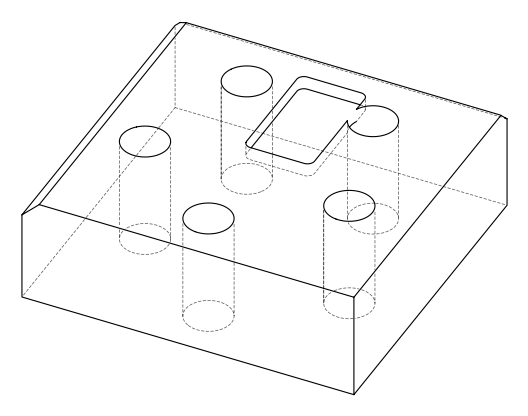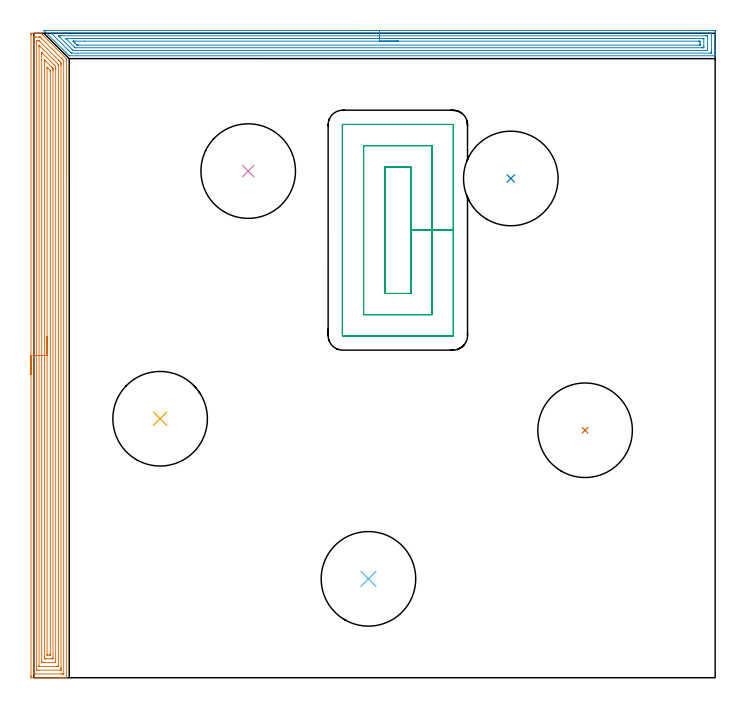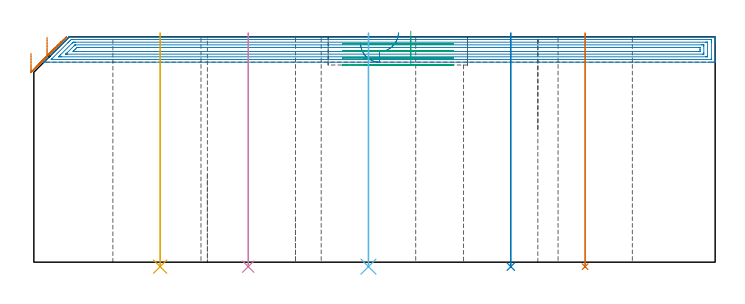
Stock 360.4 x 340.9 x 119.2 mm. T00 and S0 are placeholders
(PLAN: 8 operations, 2 tool changes, 42.5 min)
(1 AREA_MILL | FG_CHAMFER_SURFACE | UGT0205_001 | 19.14 min | 59610 mm3)
(2 AREA_MILL_1 | FG_CHAMFER_SURFACE_1 | UGT0205_001 | 14.22 min | 31075 mm3)
(3 MILL_RECTANGULAR_POCKET | POCKET_RECTANGULAR_STRAIGHT | UGT0201_133 | Follow Part, ap 3.75, ae 75% | 6.64 min | 138639 mm3)
(4 INDEXABLE_INSERT_DRILL_THROUGH_HOLE_FROM_SOLID | STEP1HOLE | NXT0302_038 | 0.5 min | 233976 mm3)
(5 INDEXABLE_INSERT_DRILL_THROUGH_HOLE_FROM_SOLID_1 | STEP1HOLE_1 | NXT0302_038 | 0.5 min | 233954 mm3)
(6 INDEXABLE_INSERT_DRILL_THROUGH_HOLE_FROM_SOLID_2 | STEP1HOLE_2 | NXT0302_038 | 0.5 min | 233996 mm3)
(7 INDEXABLE_INSERT_DRILL_THROUGH_HOLE_FROM_SOLID_3 | STEP1HOLE_3 | NXT0302_038 | 0.5 min | 233988 mm3)
(8 INDEXABLE_INSERT_DRILL_THROUGH_HOLE_FROM_SOLID_4 | STEP1HOLE_4 | NXT0302_038 | 0.5 min | 233539 mm3)
(TOOL UGT0205_001 | Chamfer Mill 20 x 3 x 45 deg. | D20 FL50 Z2)
(TOOL UGT0201_133 | Carbide End Mill 15.0 | D15 FL30 Z4)
(TOOL NXT0302_038 | Index. Insert Drill 50mm [880-D5000L50-04] | D50 PA176 FL200 Z2)
(OP 1 AREA_MILL)
G17 G21 G94 G90
T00 M6
G54
G17 G0 G90 X-1.5 Y160.45 S1061 M3
G43 Z129.2 H0
Z110.5
G94 G1 Y160.488 Z109.628 F250.
Y160.602 Z108.764
Y160.791 Z107.912
Y161.053 Z107.08
Y161.387 Z106.274
Y161.79 Z105.5
Y162.258 Z104.764
Y162.79 Z104.072
Y163.379 Z103.429
Y164.022 Z102.84
Y164.714 Z102.308
Y165.45 Z101.84
Y166.224 Z101.437
Y167.03 Z101.103
Y167.862 Z100.841
Y168.714 Z100.652
Y169.578 Z100.538
Y170.45 Z100.5
Y339.887
X-1.499 Y340.275 Z100.501
X-1.494 Y340.775 Z100.503
X-1.491 Y340.891 Z100.505
X-1. Y340.9 Z100.996
X0.77 Z102.765
X1.304 Z103.3
X1.655 Z103.651
X2.189 Z104.185
X2.54 Z104.535
X3.34 Z105.339
X3.425 Z105.423
X3.79 Y340.899 Z105.788
X3.829 Y340.871 Z105.829
X3.98 Y340.72 Z105.979
X4.31 Y340.392 Z106.306
X17.147 Y327.553 Z119.146
X17.198 Y327.505 Z119.186
X17.2 Y326.868 Z119.2
Y0.178
X17.197 Y0.01 Z119.188
X17.178 Y0.008 Z119.169
X16.802 Y0. Z118.802
X16.518 Z118.518
X15.815 Z117.81
X14.578 Z116.575
X14.045 Z116.039
X13.426 Z115.422
X-1. Y0.001 Z100.998
X-1.217 Y0.003 Z100.78
X-1.492 Y0.009 Z100.506
X-1.495 Y0.124 Z100.503
X-1.499 Y0.625 Z100.501
X-1.5 Y1.13 Z100.5
Y170.45
X-0.086 Z101.914
X-0.085 Y338.704 Z101.915
X-0.084 Y338.812 Z101.916
X-0.081 Y338.865 Z101.919
X-0.08 Y338.884 Z101.92
X-0.045 Y338.89 Z101.955
X0.364 Y338.898 Z102.364
X0.77 Y338.899 Z102.77
X1.247 Y338.9 Z103.247
X2.54 Z104.54
X3.017 Z105.017
X3.221 Y338.897 Z105.221
X3.323 Y338.893 Z105.323
X3.346 Y338.89 Z105.346
X3.375 Y338.867 Z105.375
X3.425 Y338.822 Z105.425
X3.762 Y338.488 Z105.762
X14.488 Y327.762 Z116.488
X14.93 Y327.318 Z116.93
X15.371 Y326.868 Z117.371
X15.779 Y326.431 Z117.779
X15.785 Y326.004 Z117.785
Y325.974
Y2.196
X15.784 Y2.088 Z117.784
X15.781 Y2.035 Z117.781
X15.78 Y2.016 Z117.78
X15.745 Y2.01 Z117.745
X15.336 Y2.002 Z117.336
X14.93 Y2.001 Z116.93
X14.453 Y2. Z116.453
X0.77 Z102.77
X0.292 Y2.001 Z102.292
X0.042 Y2.006 Z102.042
X-0.074 Y2.01 Z101.926
X-0.085 Y2.382 Z101.915
Y2.412
X-0.086 Y170.45 Z101.914
X1.328 Z103.328
X1.329 Y335.806 Z103.329
Y336.136
X1.333 Y336.7 Z103.333
X1.335 Y336.863 Z103.335
X1.344 Y336.89 Z103.344
X1.392 Y336.895 Z103.392
X1.459 Y336.899 Z103.459
X1.655 Y336.9 Z103.655
X2.343 Z104.343
X2.54 Y336.898 Z104.54
X2.738 Y336.894 Z104.738
X2.869 Y336.89 Z104.869
X2.922 Y336.867 Z104.922
X2.957 Y336.835 Z104.957
X3.099 Y336.7 Z105.099
X13.16 Y326.641 Z115.16
X13.824 Y325.974 Z115.824
X14.045 Y325.746 Z116.045
X14.364 Y325.406 Z116.364
X14.368 Y325.081 Z116.368
X14.37 Y324.752 Z116.37
X14.371 Y324.187 Z116.371
Y323.857
Y5.094
Y4.764
X14.367 Y4.2 Z116.367
X14.364 Y4.037 Z116.364
X14.356 Y4.01 Z116.356
X14.308 Y4.005 Z116.308
X14.241 Y4.001 Z116.241
X2.738 Y4. Z104.738
X1.853 Z103.853
X1.655 Y4.003 Z103.655
X1.458 Y4.007 Z103.458
X1.335 Y4.012 Z103.335
X1.333 Y4.09 Z103.333
X1.331 Y4.2 Z103.331
X1.329 Y4.53 Z103.329
X1.328 Y170.45 Z103.328
X2.743 Z104.743
Y333.814
X2.744 Y334.019 Z104.744
X2.75 Y334.548 Z104.75
X2.754 Y334.586 Z104.754
X2.829 Y334.515 Z104.829
X2.995 Y334.353 Z104.995
X3.333 Y334.019 Z105.333
X12.654 Y324.697 Z114.654
X12.95 Y324.398 Z114.95
X12.953 Y324.187 Z114.953
X12.957 Y323.498 Z114.957
Y6.192
X12.956 Y6.093 Z114.956
X12.953 Y6.034 Z114.953
X12.95 Y6.01 Z114.95
X12.929 Y6.008 Z114.929
X12.711 Y6.003 Z114.711
X12.275 Y6. Z114.275
X3.425 Z105.425
X2.986 Y6.003 Z104.986
X2.773 Y6.008 Z104.773
X2.752 Y6.01 Z104.752
X2.748 Y6.024 Z104.748
X2.745 Y6.063 Z104.745
X2.743 Y6.12 Z104.743
Y170.45
X4.157 Z106.157
Y329.704
X4.161 Y330.443 Z106.161
X4.164 Y330.592 Z106.164
X4.171 Y330.719 Z106.171
X4.31 Y330.587 Z106.31
X4.457 Y330.443 Z106.457
X10.715 Y324.187 Z112.715
X11.39 Y323.505 Z113.39
X11.494 Y323.395 Z113.494
X11.536 Y323.34 Z113.536
X11.538 Y323.293 Z113.538
X11.541 Y323.14 Z113.541
X11.543 Y322.399 Z113.543
Y322.244
Y8.515
X11.541 Y8.359 Z113.541
X11.536 Y8.051 Z113.536
X11.529 Y8.009 Z113.529
X11.513 Y8.006 Z113.513
X11.472 Y8.003 Z113.472
X11.39 Y8.001 Z113.39
X11.167 Y8. Z113.167
X4.972 Z106.972
X4.31 Y8.004 Z106.31
X4.216 Y8.006 Z106.216
X4.164 Y8.01 Z106.164
X4.161 Y8.205 Z106.161
X4.158 Y8.514 Z106.158
X4.157 Y8.669 Z106.157
Y8.824
Y170.45
X5.571 Z107.571
Y325.974
X5.572 Y326.487 Z107.572
X5.575 Y326.868 Z107.575
X5.576 Y326.869 Z107.576
X5.582 Y326.868 Z107.582
X6.08 Y326.372 Z108.08
X6.478 Y325.974 Z108.478
X9.159 Y323.293 Z111.159
X9.62 Y322.831 Z111.62
X10.048 Y322.399 Z112.048
X10.11 Y322.331 Z112.11
X10.122 Y322.269 Z112.122
X10.124 Y322.142 Z112.124
X10.128 Y321.886 Z112.128
X10.129 Y321.505 Z112.129
Y320.991
X10.128 Y10.457 Z112.128
X10.127 Y10.2 Z112.127
X10.124 Y10.071 Z112.124
X10.122 Y10.016 Z112.122
X10.064 Y10.008 Z112.064
X9.62 Y10.003 Z111.62
X9.187 Y10. Z111.187
X8.735 Z110.735
X6.532 Z108.532
X6.08 Y10.001 Z108.08
X5.643 Y10.004 Z107.643
X5.582 Y10.01 Z107.582
X5.578 Y10.07 Z107.578
X5.574 Y10.457 Z107.574
X5.572 Y10.97 Z107.572
X5.571 Y11.35 Z107.571
Y170.45
X6.985 Z108.985
X6.986 Y322.399 Z108.986
X6.992 Y322.818 Z108.992
X7.002 Y322.99 Z109.002
X7.111 Y322.883 Z109.111
X7.603 Y322.399 Z109.603
X7.85 Y322.152 Z109.85
X8.492 Y321.505 Z110.492
X8.708 Y321.282 Z110.708
X8.715 Y320.611 Z110.715
X8.714 Y12.244 Z110.714
X8.708 Y12.028 Z110.708
X8.704 Y12.01 Z110.704
X8.623 Y12.006 Z110.623
X8.495 Y12.002 Z110.495
X8.333 Y12.001 Z110.333
X8.092 Y12. Z110.092
X7.207 Z109.207
X7.077 Y12.001 Z109.077
X7.05 Y12.002 Z109.05
X7.024 Y12.005 Z109.024
X7.001 Y12.009 Z109.001
X6.992 Y12.037 Z108.992
X6.986 Y12.223 Z108.986
Y12.244
X6.985 Y170.45 Z108.985
Y171.322 Z109.023
Y172.186 Z109.137
Y173.038 Z109.326
Y173.87 Z109.588
Y174.676 Z109.922
Y175.45 Z110.325
Y176.186 Z110.794
Y176.878 Z111.325
Y177.521 Z111.914
Y178.11 Z112.557
Y178.642 Z113.25
Y179.11 Z113.985
Y179.513 Z114.759
Y179.847 Z115.565
Y180.109 Z116.397
Y180.298 Z117.249
Y180.412 Z118.114
Y180.45 Z118.985
G0 Z129.2
M5
M2
(OP 2 AREA_MILL_1)
G17 G21 G94 G90
T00 M6
G54
G17 G0 G90 X172.85 Y342.4 S1061 M3
G43 Z129.2 H0
Z115.8
G94 G1 X172.888 Z114.928 F250.
X173.002 Z114.064
X173.191 Z113.212
X173.453 Z112.38
X173.787 Z111.574
X174.19 Z110.8
X174.659 Z110.064
X175.19 Z109.372
X175.779 Z108.729
X176.422 Z108.14
X177.114 Z107.609
X177.85 Z107.14
X178.624 Z106.737
X179.43 Z106.403
X180.262 Z106.141
X181.114 Z105.952
X181.979 Z105.838
X182.85 Z105.8
X359.271
X359.779 Y342.398 Z105.802
X360.281 Y342.394 Z105.804
X360.391 Y342.392 Z105.806
X360.396 Y341.896 Z106.301
X360.4 Y341.281 Z106.917
Y332.159 Z116.035
Y331.62 Z116.577
Y331.274 Z116.922
Y330.734 Z117.462
Y330.389 Z117.806
Y329.698 Z118.502
Y329.393 Z118.806
Y329.024 Z119.167
X360.392 Y329.003 Z119.188
X360.226 Y329. Z119.2
X18.878
X18.705 Y329.004 Z119.189
X18.676 Y329.028 Z119.167
X18.518 Y329.181 Z119.017
X17.091 Y330.609 Z117.591
X5.475 Y342.226 Z105.973
X5.367 Y342.339 Z105.859
X5.319 Y342.392 Z105.806
X5.444 Y342.399 Z105.801
X5.475 Y342.4 Z105.8
X182.85
Y340.986 Z107.214
X357.992 Y340.985 Z107.215
X358.018
X358.39 Y340.968 Z107.232
X358.394 Y340.857 Z107.343
X358.399 Y340.608 Z107.592
X358.4 Y331.755 Z116.445
Y331.274 Z116.926
X358.398 Y330.871 Z117.329
X358.391 Y330.465 Z117.735
X358.389 Y330.42 Z117.78
X358.37 Y330.419 Z117.781
X358.317 Y330.416 Z117.784
X358.209 Y330.415 Z117.785
X357.992 Y330.414 Z117.786
X20.193 Y330.415 Z117.785
X19.764 Y330.421 Z117.779
X19.325 Y330.835 Z117.365
X18.878 Y331.274 Z116.926
X18.431 Y331.718 Z116.482
X17.99 Y332.159 Z116.041
X9.496 Y340.654 Z107.546
X9.287 Y340.866 Z107.334
X9.212 Y340.947 Z107.253
X9.186 Y340.975 Z107.225
X9.207 Y340.979 Z107.221
X9.302 Y340.982 Z107.218
X9.496 Y340.985 Z107.215
X182.85 Y340.986 Z107.214
Y339.572 Z108.628
X355.311 Y339.571 Z108.629
X355.872 Y339.57 Z108.63
X356.204 Y339.567 Z108.633
X356.315 Y339.565 Z108.635
X356.39 Y339.557 Z108.643
X356.394 Y339.434 Z108.766
X356.398 Y339.241 Z108.959
X356.4 Y339.047 Z109.153
X356.399 Y331.966 Z116.234
X356.396 Y331.901 Z116.299
X356.39 Y331.851 Z116.349
X356.384 Y331.835 Z116.365
X356.37 Y331.834 Z116.366
X356.204 Y331.831 Z116.369
X355.645 Y331.829 Z116.371
X355.311
X22.006
X21.445 Y331.83 Z116.37
X21.112 Y331.832 Z116.368
X20.783 Y331.835 Z116.365
X20.447 Y332.159 Z116.041
X20.219 Y332.382 Z115.818
X13.964 Y338.636 Z109.564
X13.361 Y339.241 Z108.959
X13.07 Y339.537 Z108.663
X13.054 Y339.565 Z108.635
X13.07 Y339.566 Z108.634
X13.631 Y339.57 Z108.63
X13.964 Y339.571 Z108.629
X14.523 Y339.572 Z108.628
X182.85
Y338.157 Z110.043
X353.724
X354.285 Y338.155 Z110.045
X354.343 Y338.153 Z110.047
X354.378 Y338.151 Z110.049
X354.39 Y338.118 Z110.082
X354.394 Y337.908 Z110.292
X354.4 Y337.488 Z110.712
Y333.947 Z114.253
X354.397 Y333.496 Z114.704
X354.392 Y333.279 Z114.921
X354.39 Y333.256 Z114.944
X354.374 Y333.25 Z114.95
X354.316 Y333.247 Z114.953
X354.216 Y333.244 Z114.956
X353.524 Y333.243 Z114.957
X353.324
X22.006
X21.907 Y333.244 Z114.956
X21.846 Y333.247 Z114.953
X21.817 Y333.249 Z114.951
X21.79 Y333.271 Z114.929
X21.565 Y333.49 Z114.71
X21.119 Y333.93 Z114.27
X17.538 Y337.511 Z110.689
X17.147 Y337.904 Z110.296
X16.957 Y338.099 Z110.101
X16.914 Y338.147 Z110.053
X16.913 Y338.151 Z110.049
X16.924 Y338.153 Z110.047
X16.984 Y338.155 Z110.045
X17.538 Y338.157 Z110.043
X17.738
X182.85
Y336.743 Z111.457
X351.737
X351.896 Y336.741 Z111.459
X352.215 Y336.736 Z111.464
X352.391 Y336.73 Z111.47
X352.394 Y336.679 Z111.521
X352.396 Y336.585 Z111.615
X352.4 Y335.928 Z112.272
Y335.7 Z112.5
Y334.815 Z113.385
X352.399 Y334.733 Z113.467
X352.398 Y334.692 Z113.508
X352.394 Y334.672 Z113.528
X352.392 Y334.667 Z113.533
X352.373 Y334.664 Z113.536
X352.055 Y334.659 Z113.541
X351.896 Y334.657 Z113.543
X23.793
X23.056 Y334.659 Z113.541
X22.899 Y334.662 Z113.538
X22.851 Y334.664 Z113.536
X22.798 Y334.711 Z113.489
X22.689 Y334.815 Z113.385
X22.006 Y335.492 Z112.708
X21.798 Y335.7 Z112.5
X21.112 Y336.386 Z111.814
X20.914 Y336.585 Z111.615
X20.849 Y336.652 Z111.548
X20.8 Y336.705 Z111.495
X20.776 Y336.733 Z111.467
X20.795 Y336.736 Z111.464
X20.955 Y336.741 Z111.459
X21.112 Y336.742 Z111.458
X21.846 Y336.743 Z111.457
X26.878
X182.85
X183.722 Z111.495
X184.587 Z111.609
X185.438 Z111.798
X186.27 Z112.06
X187.076 Z112.394
X187.85 Z112.797
X188.586 Z113.265
X189.278 Z113.796
X189.921 Z114.386
X190.511 Z115.029
X191.042 Z115.721
X191.51 Z116.457
X191.913 Z117.231
X192.247 Z118.037
X192.509 Z118.869
X192.698 Z119.72
X192.812 Z120.585
X192.85 Z121.457
G0 Z129.2
M5
M2
(OP 3 MILL_RECTANGULAR_POCKET)
G17 G21 G94 G90
T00 M6
G54
G17 G0 G90 X199.4 Y211.652 S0 M3
G43 Z129.2 H0
Z122.2
G94 G1 Y236.75 Z115.475 F250.
Y254.071 F500.
Y270.2
X185.7
Y203.3
X199.4
Y236.75
X210.65
Y254.071
Y281.45
X174.45
Y192.05
X210.65
Y236.75
X221.9
Y292.5
G3 X221.7 Y292.7 R0.2
G1 X163.4
G3 X163.2 Y292.5 R0.2
G1 Y181.
G3 X163.4 Y180.8 R0.2
G1 X221.7
G3 X221.9 Y181. R0.2
G1 Y236.75
Y237.75
G0 X199.4 Y211.652 Z118.475
G1 Y236.75 Z111.75 F250.
Y270.2 F500.
X185.7
Y203.3
X199.4
Y236.75
X210.65
Y281.45
X174.45
Y192.05
X210.65
Y236.75
X221.9
Y292.5
G3 X221.7 Y292.7 R0.2
G1 X163.4
G3 X163.2 Y292.5 R0.2
G1 Y181.
G3 X163.4 Y180.8 R0.2
G1 X221.7
G3 X221.9 Y181. R0.2
G1 Y236.75
Y237.75
G0 X199.4 Y211.652 Z114.75
G1 Y236.75 Z108.025 F250.
Y254.071 F500.
Y270.2
X185.7
Y203.3
X199.4
Y236.75
X210.65
Y254.071
Y281.45
X174.45
Y192.05
X210.65
Y236.75
X221.9
Y292.5
G3 X221.7 Y292.7 R0.2
G1 X163.4
G3 X163.2 Y292.5 R0.2
G1 Y181.
G3 X163.4 Y180.8 R0.2
G1 X221.7
G3 X221.9 Y181. R0.2
G1 Y236.75
Y237.75
G0 X199.4 Y211.652 Z111.025
G1 Y236.75 Z104.3 F250.
Y254.071 F500.
Y270.2
X185.7
Y203.3
X199.4
Y236.75
X210.65
Y254.071
Y281.45
X174.45
Y192.05
X210.65
Y236.75
X221.9
Y292.5
G3 X221.7 Y292.7 R0.2
G1 X163.4
G3 X163.2 Y292.5 R0.2
G1 Y181.
G3 X163.4 Y180.8 R0.2
G1 X221.7
G3 X221.9 Y181. R0.2
G1 Y236.75
Y237.75
G0 Z129.2
M5
M2
(OP 4 INDEXABLE_INSERT_DRILL_THROUGH_HOLE_FROM_SOLID)
G17 G21 G94 G90
T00 M6
G54
G17 G0 G90 X113.4 Y268. S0 M3
G43 Z129.2 H1
G94 G81 G98 Z-2.373 F250. R121.2
G80
M5
M2
(OP 5 INDEXABLE_INSERT_DRILL_THROUGH_HOLE_FROM_SOLID_1)
G17 G21 G94 G90
T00 M6
G54
G17 G0 G90 X66.8 Y137. S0 M3
G43 Z129.2 H1
G94 G81 G98 Z-2.373 F250. R121.2
G80
M5
M2
(OP 6 INDEXABLE_INSERT_DRILL_THROUGH_HOLE_FROM_SOLID_2)
G17 G21 G94 G90
T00 M6
G54
G17 G0 G90 X177. Y52.3 S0 M3
G43 Z129.2 H1
G94 G81 G98 Z-2.373 F250. R121.2
G80
M5
M2
(OP 7 INDEXABLE_INSERT_DRILL_THROUGH_HOLE_FROM_SOLID_3)
G17 G21 G94 G90
T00 M6
G54
G17 G0 G90 X291.6 Y130.9 S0 M3
G43 Z129.2 H1
G94 G81 G98 Z-2.373 F250. R121.2
G80
M5
M2
(OP 8 INDEXABLE_INSERT_DRILL_THROUGH_HOLE_FROM_SOLID_4)
G17 G21 G94 G90
T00 M6
G54
G17 G0 G90 X252.3 Y264.1 S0 M3
G43 Z129.2 H1
G94 G81 G98 Z-2.373 F250. R121.2
G80
M5
M2
